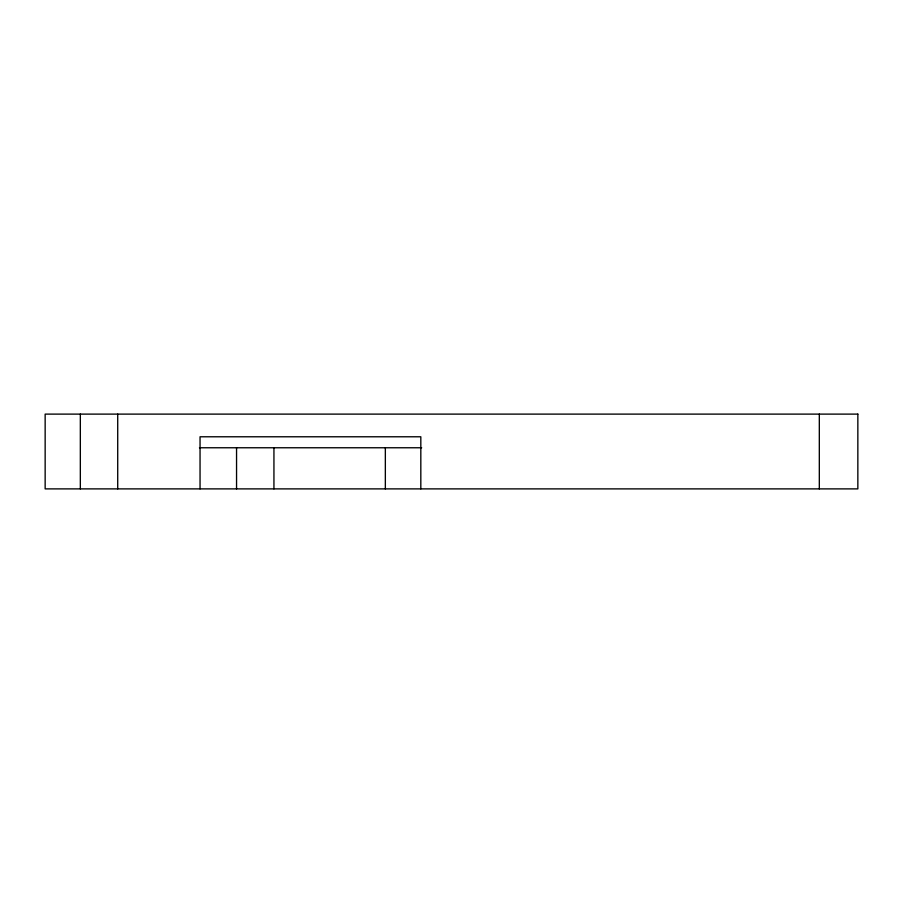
<?xml version="1.0" encoding="UTF-8"?>
<svg xmlns="http://www.w3.org/2000/svg" width="903" height="903" viewBox="0 0 903 903"><rect width="100%" height="100%" fill="white"/><g stroke="black" fill="none" stroke-linecap="round" stroke-linejoin="round"><path stroke-width="1.35" d="M199.45 447.764L421.678 447.764M819.314 414.116L819.314 488.884M420.821 488.884L420.821 436.781L200.048 436.781L200.048 488.884M385.344 447.764L385.344 488.884M273.936 447.764L273.936 488.884M236.552 447.764L236.552 488.884M117.717 414.116L117.717 488.884M80.333 414.116L80.333 488.884M857.85 414.116L45.15 414.116L45.15 488.884L857.85 488.884L857.85 414.116"/></g></svg>
